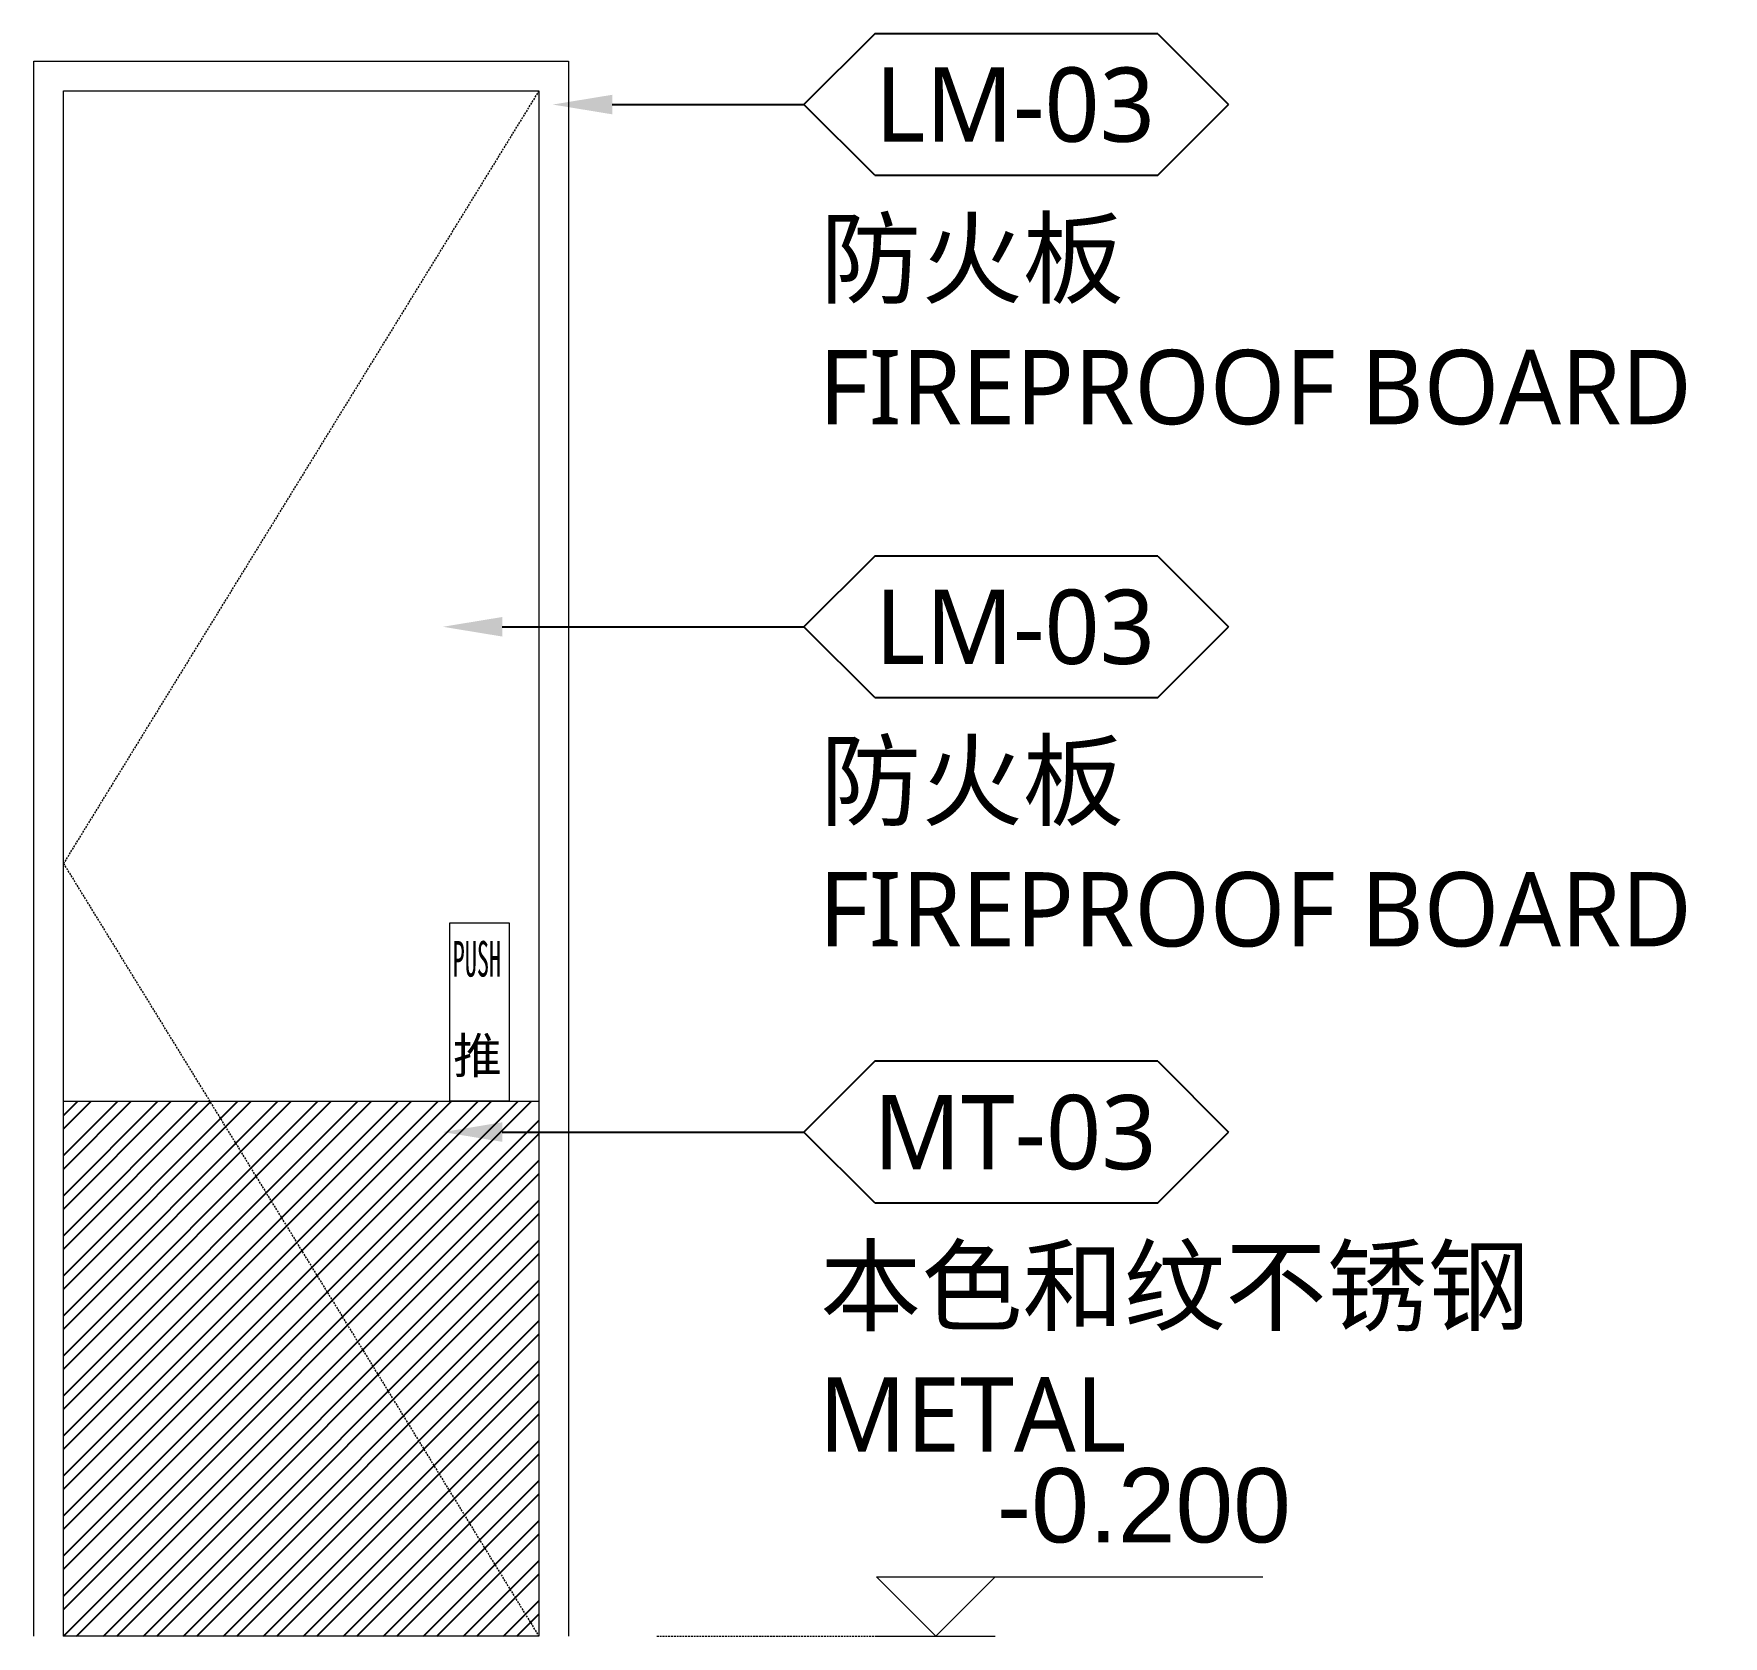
# Model space of a CAD drawing. Header units: millimetres. Extents: x -59920 to -20716, y 18887 to 47087.
# Drawn here: x -39945 to -37102, y 35764 to 38460 of the extents above; entities that cross this region are included whole.
import ezdxf
from ezdxf import colors
from ezdxf.entities.mleader import LeaderData, LeaderLine
from ezdxf.enums import TextEntityAlignment as Align
from ezdxf.math import Vec2, Vec3

# ---------------------------------------------------------------- set-up
doc = ezdxf.new("R2010")
doc.units = ezdxf.units.MM
doc.linetypes.add('_ACM-G-HIDDEN', pattern=[4.7625, 3.175, -1.5875])
doc.layers.add('0 @ 50', color=7, linetype='Continuous')
doc.layers.add('WALL TYPE$0$G-ANNO-NOTE-CH', color=7, linetype='Continuous')
for name, color, linetype, lineweight in [('_ACM-A-ANNO-DIMS', 1, 'Continuous', 13), ('_ACM-A-DETL-THIN', 2, 'Continuous', 13), ('_ACM-A-ELVE-HIDD', 1, '_ACM-G-HIDDEN', 13)]:
    doc.layers.add(name, color=color, linetype=linetype, lineweight=lineweight)
doc.styles.add('_ACM-G-NOTES', font='arial.ttf')
doc.styles.add('MtXpl_', font='simhei.ttf')
doc.styles.add('WALL TYPE$0$Aecom Chinese', font='Microsoft YaHei.ttf')

# ---------------------------------------------------------------- blocks, each defined once
blk = doc.blocks.new('WHA12202707')
at = {"transparency": 16777216}
for p, q in [((2.381, 2.381), (0, 0)), ((11.906, 2.381), (2.381, 2.381)), ((11.906, 2.381), (14.287, 0)), ((2.381, -2.381), (0, 0)), ((11.906, -2.381), (14.287, 0)), ((2.381, -2.381), (11.906, -2.381))]:
    blk.add_line(p, q, dxfattribs=at)
at = {"transparency": 16777216, "style": 'WALL TYPE$0$Aecom Chinese'}
blk.add_attdef('英文2', (0.492, -14.583), '', height=2.5, dxfattribs=at)
at = {"layer": 'WALL TYPE$0$G-ANNO-NOTE-CH', "transparency": 16777216, "style": 'WALL TYPE$0$Aecom Chinese'}
blk.add_attdef('编号', text='', height=2.5, dxfattribs=at).set_placement((7.101, 0), align=Align.MIDDLE)
for tag, p in [('中文', (0.538, -5.179)), ('英文', (0.492, -9.507))]:
    blk.add_attdef(tag, text='', height=2.5, dxfattribs=at).set_placement(p, align=Align.MIDDLE_LEFT)
blk = doc.blocks.new('*U134')
for p, q in [((-2, 2), (2, 2)), ((0, 0), (-2, 2)), ((2, 2), (0, 0)), ((2, 2), (11, 2)), ((-2, 0), (2, 0))]:
    blk.add_line(p, q)
at = {"style": '_ACM-G-NOTES'}
blk.add_attdef('HEIGHT-1', text='', height=2.5, dxfattribs=at).set_placement((2.047, 5.655), align=Align.TOP_LEFT)

msp = doc.modelspace()

# ---------------------------------------------------------------- hatches: boundary and pattern name
h = msp.add_hatch()
h.set_pattern_fill('ANSI32', color=8, scale=5)
h.set_pattern_definition([(45, (-3025.996, 21647.86), (-33.67596, 33.67596), []), (45, (-3003.545, 21647.86), (-33.67596, 33.67596), [])])
h.paths.add_polyline_path([(-39094.6, 35764.4), (-39094.6, 36664.4), (-39894.6, 36664.4), (-39894.6, 35764.4)])

# ---------------------------------------------------------------- linework, layer by layer
at = {"layer": '_ACM-A-DETL-THIN'}
for points in [[(-39944.6, 35764.4), (-39944.6, 38414.4), (-39044.6, 38414.4), (-39044.6, 35764.4)], [(-39094.6, 38364.4), (-39094.6, 35764.4)], [(-39894.6, 36664.4), (-39094.6, 36664.4)]]:
    msp.add_lwpolyline(points, dxfattribs=at)
for points in [[(-39894.6, 38364.4), (-39094.6, 38364.4), (-39094.6, 35764.4), (-39894.6, 35764.4)], [(-39144.6, 36664.4), (-39244.6, 36664.4), (-39244.6, 36964.4), (-39144.6, 36964.4)]]:
    msp.add_lwpolyline(points, close=True, dxfattribs=at)
at = {"layer": '_ACM-A-ELVE-HIDD'}
for points in [[(-39094.6, 38364.4), (-39894.6, 37064.4), (-39094.6, 35764.4)], [(-38895.9, 35764.4), (-38363, 35764.4)]]:
    msp.add_lwpolyline(points, dxfattribs=at)

# ---------------------------------------------------------------- block references
at = {"layer": '_ACM-A-ANNO-DIMS', "xscale": 50, "yscale": 50, "zscale": 50}
msp.add_blockref('*U134', (-38426.5, 35764.4), dxfattribs=at).add_auto_attribs({'HEIGHT-1': '-0.200'})

# ---------------------------------------------------------------- texts
at = {"color": 251, "style": 'MtXpl_', "width": 0.5}
msp.add_text('PUSH', height=60, dxfattribs=at).set_placement((-39239.7, 36874.1))
at = {"color": 251, "style": 'MtXpl_'}
msp.add_text('推', height=60, dxfattribs=at).set_placement((-39238.9, 36711.4))

# ---------------------------------------------------------------- leaders
at = {"layer": '0 @ 50'}
ml = msp.add_multileader_block('Standard', dxfattribs=at)
ml.set_content('WHA12202707', color=256, scale=50)
ml.set_attribute('编号', 'LM-03', width=0)
ml.set_attribute('中文', '防火板', width=0)
ml.set_attribute('英文', 'FIREPROOF BOARD', width=0)
ml.set_attribute('英文2', '', width=0)
ml.set_leader_properties(color=2)
ml.build(insert=Vec2(0, 0))
ml.multileader.update_dxf_attribs({"text_right_attachment_type": 6, "dogleg_length": 0.36, "arrow_head_size": 100, "scale": 50})
ctx = ml.context
ctx.base_point, ctx.scale, ctx.char_height, ctx.arrow_head_size, ctx.landing_gap_size, ctx.plane_origin = Vec3(-38648.5, 38341.3), 50, 3750, 100, 4.5, Vec3(-36838.1, 35893.1)
ctx.right_attachment = 6
notes = []
notes.append((ctx, [(0, (1, 1, 0), (-38710.5, 38341.3), (1, 0), 62, [(0, [(-39071.2, 38341.3)], 0, [])])]))
ctx.block.insert = Vec3(-38648.5, 38341.3)
ml = msp.add_multileader_block('Standard', dxfattribs=at)
ml.set_content('WHA12202707', color=256, scale=50)
ml.set_attribute('编号', 'LM-03', width=0)
ml.set_attribute('中文', '防火板', width=0)
ml.set_attribute('英文', 'FIREPROOF BOARD', width=0)
ml.set_attribute('英文2', '', width=0)
ml.set_leader_properties(color=2)
ml.build(insert=Vec2(0, 0))
ml.multileader.update_dxf_attribs({"text_right_attachment_type": 6, "dogleg_length": 0.36, "arrow_head_size": 100, "scale": 50})
ctx = ml.context
ctx.base_point, ctx.scale, ctx.char_height, ctx.arrow_head_size, ctx.landing_gap_size, ctx.plane_origin = Vec3(-38648.5, 37462.7), 50, 3750, 100, 4.5, Vec3(-36838.1, 35014.6)
ctx.right_attachment = 6
notes.append((ctx, [(0, (1, 1, 0), (-38885.5, 37462.7), (1, 0), 237, [(0, [(-39256.2, 37462.7)], 0, [])])]))
ctx.block.insert = Vec3(-38648.5, 37462.7)
ml = msp.add_multileader_block('Standard', dxfattribs=at)
ml.set_content('WHA12202707', color=256, scale=50)
ml.set_attribute('编号', 'MT-03', width=0)
ml.set_attribute('中文', '本色和纹不锈钢', width=0)
ml.set_attribute('英文', 'METAL', width=0)
ml.set_attribute('英文2', '', width=0)
ml.set_leader_properties(color=2)
ml.build(insert=Vec2(0, 0))
ml.multileader.update_dxf_attribs({"text_right_attachment_type": 6, "dogleg_length": 0.36, "arrow_head_size": 100, "scale": 50})
ctx = ml.context
ctx.base_point, ctx.scale, ctx.char_height, ctx.arrow_head_size, ctx.landing_gap_size, ctx.plane_origin = Vec3(-38648.5, 36612.6), 50, 3750, 100, 4.5, Vec3(-36838.1, 34164.5)
ctx.right_attachment = 6
notes.append((ctx, [(0, (1, 1, 0), (-38885.5, 36612.6), (1, 0), 237, [(0, [(-39256.2, 36612.6)], 0, [])])]))
ctx.block.insert = Vec3(-38648.5, 36612.6)
for ctx, leaders in notes:
    for number, flags, end, landing, length, lines in leaders:
        leader = LeaderData()
        leader.index, (leader.has_last_leader_line, leader.has_dogleg_vector, leader.attachment_direction) = number, flags
        leader.last_leader_point, leader.dogleg_vector, leader.dogleg_length = Vec3(end), Vec3(landing), length
        for number, points, colour, breaks in lines:
            line = LeaderLine()
            line.index, line.vertices, line.color, line.breaks = number, Vec3.list(points), colors.encode_raw_color(colour), breaks
            leader.lines.append(line)
        ctx.leaders.append(leader)

doc.saveas('drawing.dxf')
